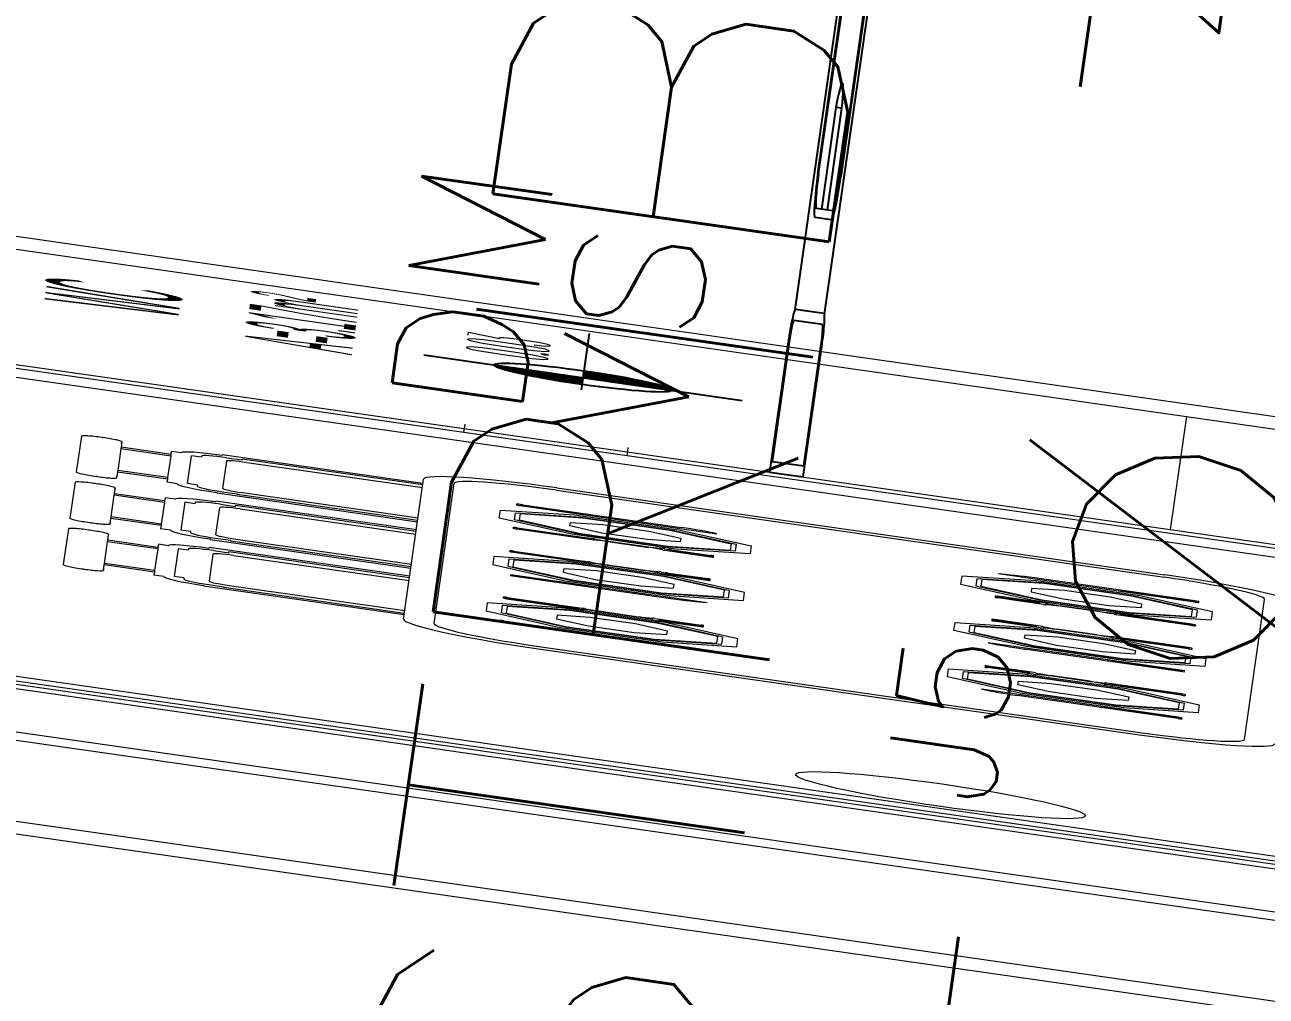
# Model space of a CAD drawing. Header units: millimetres. Extents: x -361192058 to 101130107379, y -14071650034 to 19218552450.
# Drawn here: x -125762.9 to -125695.7, y 40502.4 to 40555 of the extents above; entities that cross this region are included whole.
import ezdxf
from ezdxf.enums import TextEntityAlignment as Align

# ---------------------------------------------------------------- set-up
doc = ezdxf.new("R2010")
doc.units = ezdxf.units.MM
doc.header["$LTSCALE"] = 0.5
for name, color, linetype in [('02', 2, 'Continuous'), ('APBAN', 4, 'Continuous'), ('DIVERSOS', 4, 'Continuous'), ('ESQUADRIA', 3, 'Continuous'), ('MOBIL-I', 251, 'Continuous'), ('parede', 2, 'Continuous'), ('PISO', 8, 'Continuous'), ('TEXTO2', 3, 'Continuous'), ('TUBULAÇÃO_HIDRÁULICA', 5, 'Continuous'), ('TXT_0', 7, 'Continuous')]:
    doc.layers.add(name, color=color, linetype=linetype)
doc.styles.add('ADITIVOCAD', font='ROMANS.shx')
doc.styles.add('COTAS', font='romans.shx')
doc.styles.add('SANSSERIF', font='sas_____.pfb', dxfattribs={"height": 1})
doc.styles.get("Standard").update_dxf_attribs({"font": 'txt.shx', "height": 0.12})

# ---------------------------------------------------------------- blocks, each defined once
blk = doc.blocks.new('ADC_VASO_02')
blk.add_lwpolyline([(-0.175, 0.15), (-0.175, 0.6, -0.414214), (-0.125, 0.65), (0.125, 0.65, -0.414214), (0.175, 0.6), (0.175, 0.1496)], format="xyb")
for points in [[(0.1388, 0.2754, -0.414214), (0.0988, 0.2354), (-0.0948, 0.2354, -0.414214), (-0.1348, 0.2754), (-0.1348, 0.5704, -0.414214), (-0.0948, 0.6104), (0.0988, 0.6104, -0.414214), (0.1388, 0.5704)], [(0.1303, 0.2754, -0.414214), (0.0988, 0.2439), (-0.0948, 0.2439, -0.414214), (-0.1263, 0.2754), (-0.1263, 0.5704, -0.414214), (-0.0948, 0.6019), (0.0988, 0.6019, -0.414214), (0.1303, 0.5704)], [(-0.17, 0.15, 0.414214), (-0.2, 0.12), (-0.2, 0), (0.2, 0), (0.2, 0.12, 0.414214), (0.17, 0.15)], [(-0.17, 0.14, 0.414214), (-0.19, 0.12), (-0.19, 0.01), (0.19, 0.01), (0.19, 0.12, 0.414214), (0.17, 0.14)]]:
    blk.add_lwpolyline(points, format="xyb", close=True)
blk.add_lwpolyline([(0.0363, 0.2439), (0.0363, 0.3375), (-0.0344, 0.3375), (-0.0344, 0.2439)])
blk.add_arc((0.0009, 0.3215), 0.0388, 24.3951, 155.6049)
blk = doc.blocks.new('Adc_nivelpl')
h = blk.add_hatch()
h.set_pattern_fill('_U', color=256, scale=0.005, angle=45, style=0, double=1)
h.set_pattern_definition([(45, (-5.8772514, -3.5161936), (-0.003535534, 0.003535534), []), (135, (-5.8772514, -3.5161936), (-0.003535534, -0.003535534), [])])
h.paths.add_polyline_path([(0.1954, -0.0865, 0.414214), (0.0865, -0.1954), (0.1954, -0.1954)])
h.paths.add_polyline_path([(0.1954, -0.1954), (0.1954, -0.3043, 0.414214), (0.3043, -0.1954)])
for p, q in [((0.1954, 0), (0.1954, -0.3908)), ((0.8958, -0.1954), (0, -0.1954))]:
    blk.add_line(p, q)
blk.add_circle((0.1954, -0.1954), 0.1089)
at = {"flags": 8}
blk.add_attdef('NIVEL', (0.3642, -0.1501), '', height=0.1, dxfattribs=at)
blk = doc.blocks.new('APROVADO QUADRA 21.2 MBVII')
at = {"layer": '02', "color": 8, "lineweight": 18}
blk.add_line((4240.5794, 2273.1595), (4240.5794, 2270.8095), dxfattribs=at)
at = {"layer": 'DIVERSOS', "color": 8, "lineweight": 18}
for p, q in [((4235.4294, 2270.5032), (4235.4294, 2272.5032)), ((4235.5794, 2272.5032), (4235.5794, 2270.5032))]:
    blk.add_line(p, q, dxfattribs=at)
at = {"layer": 'ESQUADRIA', "color": 8, "lineweight": 18}
for p, q in [((4235.4844, 2272.5032), (4235.4844, 2270.5032)), ((4235.5244, 2272.5032), (4235.5244, 2270.5032))]:
    blk.add_line(p, q, dxfattribs=at)
at = {"layer": 'MOBIL-I', "color": 8, "lineweight": 18}
for p, q in [((4237.412, 2272.4335), (4237.412, 2272.4344)), ((4237.9668, 2272.4335), (4237.9668, 2272.4344)), ((4238.0527, 2272.4335), (4238.0527, 2272.4344)), ((4236.9838, 2272.416), (4236.9654, 2272.416)), ((4237.03, 2272.3698), (4237.03, 2272.416)), ((4237.0485, 2272.3698), (4237.0485, 2272.416)), ((4237.3065, 2272.3698), (4237.3065, 2272.416)), ((4237.325, 2272.3698), (4237.325, 2272.416)), ((4237.3899, 2272.416), (4237.3714, 2272.416)), ((4237.5386, 2272.416), (4237.5202, 2272.416)), ((4237.5848, 2272.3698), (4237.5848, 2272.416)), ((4237.6033, 2272.3698), (4237.6033, 2272.416)), ((4237.8614, 2272.3698), (4237.8614, 2272.416)), ((4237.8798, 2272.3698), (4237.8798, 2272.416)), ((4237.9447, 2272.416), (4237.9263, 2272.416)), ((4238.0748, 2272.416), (4238.0932, 2272.416)), ((4238.1397, 2272.3698), (4238.1397, 2272.416)), ((4238.1581, 2272.3698), (4238.1581, 2272.416)), ((4238.4162, 2272.3698), (4238.4162, 2272.416)), ((4238.4346, 2272.3698), (4238.4346, 2272.416)), ((4238.4808, 2272.416), (4238.4993, 2272.416)), ((4237.03, 2272.3698), (4236.9931, 2272.3698)), ((4236.9931, 2272.3606), (4236.9931, 2272.3698)), ((4237.0485, 2272.3698), (4237.03, 2272.3698)), ((4237.3065, 2272.3698), (4237.0485, 2272.3698)), ((4237.325, 2272.3698), (4237.3065, 2272.3698)), ((4237.3619, 2272.3698), (4237.325, 2272.3698)), ((4237.3619, 2272.3606), (4237.3619, 2272.3698)), ((4237.5848, 2272.3698), (4237.5479, 2272.3698)), ((4237.5479, 2272.3606), (4237.5479, 2272.3698)), ((4237.6033, 2272.3698), (4237.5848, 2272.3698)), ((4237.8614, 2272.3698), (4237.6033, 2272.3698)), ((4237.8798, 2272.3698), (4237.8614, 2272.3698)), ((4237.9167, 2272.3698), (4237.8798, 2272.3698)), ((4237.9167, 2272.3606), (4237.9167, 2272.3698)), ((4238.1027, 2272.3698), (4238.1397, 2272.3698)), ((4238.1027, 2272.3606), (4238.1027, 2272.3698)), ((4238.1397, 2272.3698), (4238.1581, 2272.3698)), ((4238.1581, 2272.3698), (4238.4162, 2272.3698)), ((4238.4162, 2272.3698), (4238.4346, 2272.3698)), ((4238.4346, 2272.3698), (4238.4716, 2272.3698)), ((4238.4716, 2272.3606), (4238.4716, 2272.3698)), ((4237.3434, 2272.3514), (4237.0116, 2272.3514)), ((4237.0116, 2272.3421), (4237.0116, 2272.3514)), ((4237.3434, 2272.3421), (4237.3434, 2272.3514)), ((4237.8983, 2272.3514), (4237.5664, 2272.3514)), ((4237.5664, 2272.3421), (4237.5664, 2272.3514)), ((4237.8983, 2272.3421), (4237.8983, 2272.3514)), ((4238.1212, 2272.3514), (4238.4531, 2272.3514)), ((4238.1212, 2272.3421), (4238.1212, 2272.3514)), ((4238.4531, 2272.3421), (4238.4531, 2272.3514)), ((4236.9977, 2272.3421), (4237.0116, 2272.3421)), ((4237.3573, 2272.3421), (4237.3434, 2272.3421)), ((4237.5525, 2272.3421), (4237.5664, 2272.3421)), ((4237.9121, 2272.3421), (4237.8983, 2272.3421)), ((4238.1074, 2272.3421), (4238.1212, 2272.3421)), ((4238.4669, 2272.3421), (4238.4531, 2272.3421)), ((4236.9468, 2272.1391), (4236.9468, 2272.3237)), ((4236.9562, 2272.3237), (4236.9468, 2272.3237)), ((4236.9746, 2272.3191), (4236.9746, 2272.3052)), ((4237.0162, 2272.3191), (4237.3388, 2272.3191)), ((4237.3804, 2272.3191), (4237.3804, 2272.3052)), ((4237.3988, 2272.3237), (4237.4082, 2272.3237)), ((4237.4082, 2272.1391), (4237.4082, 2272.3237)), ((4237.5016, 2272.1391), (4237.5016, 2272.3237)), ((4237.511, 2272.3237), (4237.5016, 2272.3237)), ((4237.5295, 2272.3191), (4237.5295, 2272.3052)), ((4237.571, 2272.3191), (4237.8937, 2272.3191)), ((4237.9352, 2272.3191), (4237.9352, 2272.3052)), ((4237.9536, 2272.3237), (4237.963, 2272.3237)), ((4237.963, 2272.1391), (4237.963, 2272.3237)), ((4238.0564, 2272.1391), (4238.0564, 2272.3237)), ((4238.0658, 2272.3237), (4238.0564, 2272.3237)), ((4238.0843, 2272.3191), (4238.0843, 2272.3052)), ((4238.4485, 2272.3191), (4238.1258, 2272.3191)), ((4238.49, 2272.3191), (4238.49, 2272.3052)), ((4238.5085, 2272.3237), (4238.5179, 2272.3237)), ((4238.5179, 2272.1391), (4238.5179, 2272.3237)), ((4236.9652, 2272.1391), (4236.9652, 2272.3052)), ((4236.9746, 2272.3052), (4236.9652, 2272.3052)), ((4237.3804, 2272.3052), (4237.3898, 2272.3052)), ((4237.3898, 2272.1391), (4237.3898, 2272.3052)), ((4237.5201, 2272.1391), (4237.5201, 2272.3052)), ((4237.5295, 2272.3052), (4237.5201, 2272.3052)), ((4237.9352, 2272.3052), (4237.9446, 2272.3052)), ((4237.9446, 2272.1391), (4237.9446, 2272.3052)), ((4238.0749, 2272.1391), (4238.0749, 2272.3052)), ((4238.0843, 2272.3052), (4238.0749, 2272.3052)), ((4238.49, 2272.3052), (4238.4994, 2272.3052)), ((4238.4994, 2272.1391), (4238.4994, 2272.3052)), ((4236.9977, 2272.3006), (4236.9977, 2272.1391)), ((4237.3573, 2272.3006), (4237.3573, 2272.1391)), ((4237.5525, 2272.3006), (4237.5525, 2272.1391)), ((4237.9121, 2272.3006), (4237.9121, 2272.1391)), ((4238.1074, 2272.3006), (4238.1074, 2272.1391)), ((4238.4669, 2272.3006), (4238.4669, 2272.1391)), ((4236.8966, 2272.1391), (4238.568, 2272.1391)), ((4236.8966, 2272.1111), (4238.568, 2272.1111)), ((4237.0299, 2272.0485), (4237.0299, 2271.9008)), ((4237.0327, 2272.0466), (4237.0327, 2271.9839)), ((4237.0336, 2272.0522), (4237.0401, 2272.0522)), ((4237.0355, 2272.0494), (4237.0382, 2272.0494)), ((4237.041, 2272.0466), (4237.041, 2271.9839)), ((4237.0438, 2272.0485), (4237.0438, 2271.8676)), ((4237.3087, 2272.0485), (4237.3087, 2271.9797)), ((4237.3115, 2272.0485), (4237.3115, 2271.9852)), ((4237.3124, 2272.0522), (4237.3188, 2272.0522)), ((4237.3124, 2272.0494), (4237.3188, 2272.0494)), ((4237.3198, 2272.0485), (4237.3198, 2271.9852)), ((4237.3225, 2272.0485), (4237.3225, 2271.9797)), ((4237.5848, 2272.0485), (4237.5848, 2271.9008)), ((4237.5875, 2272.0466), (4237.5875, 2271.9839)), ((4237.5958, 2272.0466), (4237.5958, 2271.9839)), ((4237.5986, 2272.0485), (4237.5986, 2271.8676)), ((4237.8635, 2272.0485), (4237.8635, 2271.9797)), ((4237.8663, 2272.0485), (4237.8663, 2271.9852)), ((4237.8672, 2272.0522), (4237.8737, 2272.0522)), ((4237.8672, 2272.0494), (4237.8737, 2272.0494)), ((4237.8746, 2272.0485), (4237.8746, 2271.9852)), ((4237.8774, 2272.0485), (4237.8774, 2271.9797)), ((4238.1421, 2272.0485), (4238.1421, 2271.9797)), ((4238.1449, 2272.0485), (4238.1449, 2271.9852)), ((4238.1523, 2272.0522), (4238.1458, 2272.0522)), ((4238.1523, 2272.0494), (4238.1458, 2272.0494)), ((4238.1532, 2272.0485), (4238.1532, 2271.9852)), ((4238.156, 2272.0485), (4238.156, 2271.9797)), ((4238.4209, 2272.0485), (4238.4209, 2271.8676)), ((4238.4236, 2272.0466), (4238.4236, 2271.9839)), ((4238.431, 2272.0522), (4238.4246, 2272.0522)), ((4238.4292, 2272.0494), (4238.4264, 2272.0494)), ((4238.4319, 2272.0466), (4238.4319, 2271.9839)), ((4238.4347, 2272.0485), (4238.4347, 2271.9008)), ((4236.7754, 2272.0179), (4236.7754, 2271.4586)), ((4236.8034, 2272.0179), (4236.8034, 2271.4586)), ((4238.6612, 2272.0179), (4238.6612, 2271.4586)), ((4238.6892, 2272.0179), (4238.6892, 2271.4586)), ((4237.0299, 2271.9783), (4237.0438, 2271.9783)), ((4237.0355, 2271.9811), (4237.0382, 2271.9811)), ((4237.3225, 2271.9797), (4237.3087, 2271.9797)), ((4237.3142, 2271.9824), (4237.317, 2271.9824)), ((4237.5848, 2271.9783), (4237.5986, 2271.9783)), ((4237.5903, 2271.9811), (4237.5931, 2271.9811)), ((4237.8774, 2271.9797), (4237.8635, 2271.9797)), ((4237.8691, 2271.9824), (4237.8718, 2271.9824)), ((4238.1421, 2271.9797), (4238.156, 2271.9797)), ((4238.1504, 2271.9824), (4238.1476, 2271.9824)), ((4238.4347, 2271.9783), (4238.4209, 2271.9783)), ((4238.4292, 2271.9811), (4238.4264, 2271.9811)), ((4237.3133, 2271.9645), (4237.3133, 2271.9276)), ((4237.3179, 2271.9645), (4237.3179, 2271.9276)), ((4237.8681, 2271.9645), (4237.8681, 2271.9276)), ((4237.8727, 2271.9645), (4237.8727, 2271.9276)), ((4238.1467, 2271.9645), (4238.1467, 2271.9276)), ((4238.1513, 2271.9645), (4238.1513, 2271.9276)), ((4237.3064, 2271.9125), (4237.3067, 2271.8701)), ((4237.3104, 2271.9091), (4237.3104, 2271.9091)), ((4237.3156, 2271.9091), (4237.3156, 2271.9091)), ((4237.3208, 2271.9091), (4237.3209, 2271.9091)), ((4237.3248, 2271.9125), (4237.3245, 2271.8701)), ((4237.8612, 2271.9125), (4237.8615, 2271.8701)), ((4237.8652, 2271.9091), (4237.8652, 2271.9091)), ((4237.8704, 2271.9091), (4237.8705, 2271.9091)), ((4237.8756, 2271.9091), (4237.8757, 2271.9091)), ((4237.8797, 2271.9125), (4237.8793, 2271.8701)), ((4238.1398, 2271.9125), (4238.1402, 2271.8701)), ((4238.1438, 2271.9091), (4238.1438, 2271.9091)), ((4238.1491, 2271.9091), (4238.149, 2271.9091)), ((4238.1543, 2271.9091), (4238.1542, 2271.9091)), ((4238.1583, 2271.9125), (4238.1579, 2271.8701)), ((4237.3092, 2271.9067), (4237.3088, 2271.8701)), ((4237.3116, 2271.9067), (4237.312, 2271.8701)), ((4237.3144, 2271.9067), (4237.3141, 2271.8701)), ((4237.3168, 2271.9067), (4237.3172, 2271.8701)), ((4237.3196, 2271.9067), (4237.3193, 2271.8701)), ((4237.3221, 2271.9067), (4237.3224, 2271.8701)), ((4237.864, 2271.9067), (4237.8637, 2271.8701)), ((4237.8664, 2271.9067), (4237.8668, 2271.8701)), ((4237.8692, 2271.9067), (4237.8689, 2271.8701)), ((4237.8717, 2271.9067), (4237.872, 2271.8701)), ((4237.8744, 2271.9067), (4237.8741, 2271.8701)), ((4237.8769, 2271.9067), (4237.8772, 2271.8701)), ((4238.1426, 2271.9067), (4238.1423, 2271.8701)), ((4238.145, 2271.9067), (4238.1454, 2271.8701)), ((4238.1478, 2271.9067), (4238.1475, 2271.8701)), ((4238.1503, 2271.9067), (4238.1506, 2271.8701)), ((4238.153, 2271.9067), (4238.1527, 2271.8701)), ((4238.1555, 2271.9067), (4238.1558, 2271.8701)), ((4237.3078, 2271.8676), (4237.3078, 2271.8676)), ((4237.313, 2271.8676), (4237.313, 2271.8676)), ((4237.3182, 2271.8676), (4237.3182, 2271.8676)), ((4237.3234, 2271.8676), (4237.3235, 2271.8676)), ((4237.8626, 2271.8676), (4237.8626, 2271.8676)), ((4237.8678, 2271.8676), (4237.8678, 2271.8676)), ((4237.873, 2271.8676), (4237.8731, 2271.8676)), ((4237.8783, 2271.8676), (4237.8783, 2271.8676)), ((4238.1412, 2271.8676), (4238.1412, 2271.8676)), ((4238.1464, 2271.8676), (4238.1464, 2271.8676)), ((4238.1517, 2271.8676), (4238.1516, 2271.8676)), ((4238.1569, 2271.8676), (4238.1569, 2271.8676)), ((4237.0438, 2271.428), (4237.0438, 2271.6089)), ((4237.3064, 2271.564), (4237.3067, 2271.6064)), ((4237.3078, 2271.6089), (4237.3078, 2271.6089)), ((4237.3092, 2271.5698), (4237.3088, 2271.6064)), ((4237.3116, 2271.5698), (4237.312, 2271.6064)), ((4237.313, 2271.6089), (4237.313, 2271.6089)), ((4237.3144, 2271.5698), (4237.3141, 2271.6064)), ((4237.3168, 2271.5698), (4237.3172, 2271.6064)), ((4237.3182, 2271.6089), (4237.3182, 2271.6089)), ((4237.3196, 2271.5698), (4237.3193, 2271.6064)), ((4237.3221, 2271.5698), (4237.3224, 2271.6064)), ((4237.3234, 2271.6089), (4237.3235, 2271.6089)), ((4237.3248, 2271.564), (4237.3245, 2271.6064)), ((4237.5986, 2271.428), (4237.5986, 2271.6089)), ((4237.8612, 2271.564), (4237.8615, 2271.6064)), ((4237.8626, 2271.6089), (4237.8626, 2271.6089)), ((4237.864, 2271.5698), (4237.8637, 2271.6064)), ((4237.8664, 2271.5698), (4237.8668, 2271.6064)), ((4237.8678, 2271.6089), (4237.8678, 2271.6089)), ((4237.8692, 2271.5698), (4237.8689, 2271.6064)), ((4237.8717, 2271.5698), (4237.872, 2271.6064)), ((4237.873, 2271.6089), (4237.8731, 2271.6089)), ((4237.8744, 2271.5698), (4237.8741, 2271.6064)), ((4237.8769, 2271.5698), (4237.8772, 2271.6064)), ((4237.8783, 2271.6089), (4237.8783, 2271.6089)), ((4237.8797, 2271.564), (4237.8793, 2271.6064)), ((4238.1398, 2271.564), (4238.1402, 2271.6064)), ((4238.1412, 2271.6089), (4238.1412, 2271.6089)), ((4238.1426, 2271.5698), (4238.1423, 2271.6064)), ((4238.145, 2271.5698), (4238.1454, 2271.6064)), ((4238.1464, 2271.6089), (4238.1464, 2271.6089)), ((4238.1478, 2271.5698), (4238.1475, 2271.6064)), ((4238.1503, 2271.5698), (4238.1506, 2271.6064)), ((4238.1517, 2271.6089), (4238.1516, 2271.6089)), ((4238.153, 2271.5698), (4238.1527, 2271.6064)), ((4238.1555, 2271.5698), (4238.1558, 2271.6064)), ((4238.1569, 2271.6089), (4238.1569, 2271.6089)), ((4238.1583, 2271.564), (4238.1579, 2271.6064)), ((4238.4209, 2271.428), (4238.4209, 2271.6089)), ((4237.0299, 2271.428), (4237.0299, 2271.5757)), ((4237.5848, 2271.428), (4237.5848, 2271.5757)), ((4238.4347, 2271.428), (4238.4347, 2271.5757)), ((4237.3104, 2271.5674), (4237.3104, 2271.5674)), ((4237.3156, 2271.5674), (4237.3156, 2271.5674)), ((4237.3208, 2271.5674), (4237.3209, 2271.5674)), ((4237.8652, 2271.5674), (4237.8652, 2271.5674)), ((4237.8704, 2271.5674), (4237.8705, 2271.5674)), ((4237.8756, 2271.5674), (4237.8757, 2271.5674)), ((4238.1438, 2271.5674), (4238.1438, 2271.5674)), ((4238.1491, 2271.5674), (4238.149, 2271.5674)), ((4238.1543, 2271.5674), (4238.1542, 2271.5674)), ((4237.3133, 2271.512), (4237.3133, 2271.5489)), ((4237.3179, 2271.512), (4237.3179, 2271.5489)), ((4237.8681, 2271.512), (4237.8681, 2271.5489)), ((4237.8727, 2271.512), (4237.8727, 2271.5489)), ((4238.1467, 2271.512), (4238.1467, 2271.5489)), ((4238.1513, 2271.512), (4238.1513, 2271.5489)), ((4237.0299, 2271.4982), (4237.0438, 2271.4982)), ((4237.0327, 2271.4299), (4237.0327, 2271.4926)), ((4237.0355, 2271.4954), (4237.0382, 2271.4954)), ((4237.041, 2271.4299), (4237.041, 2271.4926)), ((4237.3225, 2271.4968), (4237.3087, 2271.4968)), ((4237.3087, 2271.428), (4237.3087, 2271.4968)), ((4237.3115, 2271.428), (4237.3115, 2271.4913)), ((4237.3142, 2271.4941), (4237.317, 2271.4941)), ((4237.3198, 2271.428), (4237.3198, 2271.4913)), ((4237.3225, 2271.428), (4237.3225, 2271.4968)), ((4237.5848, 2271.4982), (4237.5986, 2271.4982)), ((4237.5875, 2271.4299), (4237.5875, 2271.4926)), ((4237.5903, 2271.4954), (4237.5931, 2271.4954)), ((4237.5958, 2271.4299), (4237.5958, 2271.4926)), ((4237.8635, 2271.428), (4237.8635, 2271.4968)), ((4237.8774, 2271.4968), (4237.8635, 2271.4968)), ((4237.8663, 2271.428), (4237.8663, 2271.4913)), ((4237.8691, 2271.4941), (4237.8718, 2271.4941)), ((4237.8746, 2271.428), (4237.8746, 2271.4913)), ((4237.8774, 2271.428), (4237.8774, 2271.4968)), ((4238.1421, 2271.4968), (4238.156, 2271.4968)), ((4238.1421, 2271.428), (4238.1421, 2271.4968)), ((4238.1449, 2271.428), (4238.1449, 2271.4913)), ((4238.1504, 2271.4941), (4238.1476, 2271.4941)), ((4238.1532, 2271.428), (4238.1532, 2271.4913)), ((4238.156, 2271.428), (4238.156, 2271.4968)), ((4238.4347, 2271.4982), (4238.4209, 2271.4982)), ((4238.4236, 2271.4299), (4238.4236, 2271.4926)), ((4238.4292, 2271.4954), (4238.4264, 2271.4954)), ((4238.4319, 2271.4299), (4238.4319, 2271.4926)), ((4237.0336, 2271.4243), (4237.0401, 2271.4243)), ((4237.0355, 2271.4271), (4237.0382, 2271.4271)), ((4237.3124, 2271.4271), (4237.3188, 2271.4271)), ((4237.3124, 2271.4243), (4237.3188, 2271.4243)), ((4237.8672, 2271.4271), (4237.8737, 2271.4271)), ((4237.8672, 2271.4243), (4237.8737, 2271.4243)), ((4238.1523, 2271.4271), (4238.1458, 2271.4271)), ((4238.1523, 2271.4243), (4238.1458, 2271.4243)), ((4238.431, 2271.4243), (4238.4246, 2271.4243)), ((4238.4292, 2271.4271), (4238.4264, 2271.4271)), ((4236.8966, 2271.3654), (4238.568, 2271.3654))]:
    blk.add_line(p, q, dxfattribs=at)
for points in [[(4237.3935, 2272.4529), (4236.9652, 2272.4529, 0.414214), (4236.9468, 2272.4344), (4236.9468, 2272.4335, 0.414214), (4236.9643, 2272.416), (4237.03, 2272.416, 0.414214)], [(4237.412, 2272.4344, 0.414214), (4237.3935, 2272.4529, 0.414214)], [(4237.9483, 2272.4529), (4237.5201, 2272.4529, 0.414214), (4237.5016, 2272.4344), (4237.5016, 2272.4335, 0.414214), (4237.5191, 2272.416), (4237.5848, 2272.416, 0.414214)], [(4237.9668, 2272.4344, 0.414214), (4237.9483, 2272.4529, 0.414214)], [(4238.0527, 2272.4344, -0.414214), (4238.0711, 2272.4529, -0.414214)], [(4238.0711, 2272.4529), (4238.4994, 2272.4529, -0.414214), (4238.5179, 2272.4344), (4238.5179, 2272.4335, -0.414214), (4238.5003, 2272.416), (4238.4346, 2272.416, -0.414214)], [(4237.325, 2272.416), (4237.3944, 2272.416, 0.414214), (4237.412, 2272.4335)], [(4237.8798, 2272.416), (4237.9493, 2272.416, 0.414214), (4237.9668, 2272.4335)], [(4238.1397, 2272.416), (4238.0702, 2272.416, -0.414214), (4238.0527, 2272.4335)], [(4237.03, 2272.416), (4237.0485, 2272.416, 0.414214)], [(4237.0485, 2272.416), (4237.3065, 2272.416, 0.414214)], [(4237.3065, 2272.416), (4237.325, 2272.416, 0.414214)], [(4237.5848, 2272.416), (4237.6033, 2272.416, 0.414214)], [(4237.6033, 2272.416), (4237.8614, 2272.416, 0.414214)], [(4237.8614, 2272.416), (4237.8798, 2272.416, 0.414214)], [(4238.1581, 2272.416), (4238.1397, 2272.416, -0.414214)], [(4238.4162, 2272.416), (4238.1581, 2272.416, -0.414214)], [(4238.4346, 2272.416), (4238.4162, 2272.416, -0.414214)]]:
    blk.add_lwpolyline(points, format="xyb", dxfattribs=at)
for points in [[(4237.0623, 2271.9027), (4237.1298, 2271.8351), (4237.2254, 2271.8351), (4237.293, 2271.9027), (4237.293, 2271.9983), (4237.2254, 2272.0658), (4237.1298, 2272.0658), (4237.0623, 2271.9983)], [(4237.6171, 2271.9027), (4237.6847, 2271.8351), (4237.7802, 2271.8351), (4237.8478, 2271.9027), (4237.8478, 2271.9983), (4237.7802, 2272.0658), (4237.6847, 2272.0658), (4237.6171, 2271.9983)], [(4238.4024, 2271.9027), (4238.3348, 2271.8351), (4238.2392, 2271.8351), (4238.1717, 2271.9027), (4238.1717, 2271.9983), (4238.2392, 2272.0658), (4238.3348, 2272.0658), (4238.4024, 2271.9983)], [(4237.0761, 2271.9084), (4237.1356, 2271.849), (4237.2197, 2271.849), (4237.2791, 2271.9084), (4237.2791, 2271.9925), (4237.2197, 2272.052), (4237.1356, 2272.052), (4237.0761, 2271.9925)], [(4237.0807, 2271.9103), (4237.1375, 2271.8536), (4237.2178, 2271.8536), (4237.2745, 2271.9103), (4237.2745, 2271.9906), (4237.2178, 2272.0474), (4237.1375, 2272.0474), (4237.0807, 2271.9906)], [(4237.6309, 2271.9084), (4237.6904, 2271.849), (4237.7745, 2271.849), (4237.834, 2271.9084), (4237.834, 2271.9925), (4237.7745, 2272.052), (4237.6904, 2272.052), (4237.6309, 2271.9925)], [(4237.6355, 2271.9103), (4237.6923, 2271.8536), (4237.7726, 2271.8536), (4237.8293, 2271.9103), (4237.8293, 2271.9906), (4237.7726, 2272.0474), (4237.6923, 2272.0474), (4237.6355, 2271.9906)], [(4238.3885, 2271.9084), (4238.3291, 2271.849), (4238.245, 2271.849), (4238.1855, 2271.9084), (4238.1855, 2271.9925), (4238.245, 2272.052), (4238.3291, 2272.052), (4238.3885, 2271.9925)], [(4238.3839, 2271.9103), (4238.3272, 2271.8536), (4238.2469, 2271.8536), (4238.1901, 2271.9103), (4238.1901, 2271.9906), (4238.2469, 2272.0474), (4238.3272, 2272.0474), (4238.3839, 2271.9906)], [(4237.1269, 2271.9294), (4237.1566, 2271.8997), (4237.1986, 2271.8997), (4237.2284, 2271.9294), (4237.2284, 2271.9715), (4237.1986, 2272.0012), (4237.1566, 2272.0012), (4237.1269, 2271.9715)], [(4237.6817, 2271.9294), (4237.7114, 2271.8997), (4237.7535, 2271.8997), (4237.7832, 2271.9294), (4237.7832, 2271.9715), (4237.7535, 2272.0012), (4237.7114, 2272.0012), (4237.6817, 2271.9715)], [(4238.3378, 2271.9294), (4238.3081, 2271.8997), (4238.266, 2271.8997), (4238.2363, 2271.9294), (4238.2363, 2271.9715), (4238.266, 2272.0012), (4238.3081, 2272.0012), (4238.3378, 2271.9715)], [(4237.0623, 2271.5738), (4237.1298, 2271.6414), (4237.2254, 2271.6414), (4237.293, 2271.5738), (4237.293, 2271.4782), (4237.2254, 2271.4107), (4237.1298, 2271.4107), (4237.0623, 2271.4782)], [(4237.6171, 2271.5738), (4237.6847, 2271.6414), (4237.7802, 2271.6414), (4237.8478, 2271.5738), (4237.8478, 2271.4782), (4237.7802, 2271.4107), (4237.6847, 2271.4107), (4237.6171, 2271.4782)], [(4238.4024, 2271.5738), (4238.3348, 2271.6414), (4238.2392, 2271.6414), (4238.1717, 2271.5738), (4238.1717, 2271.4782), (4238.2392, 2271.4107), (4238.3348, 2271.4107), (4238.4024, 2271.4782)], [(4237.0761, 2271.5681), (4237.1356, 2271.6275), (4237.2197, 2271.6275), (4237.2791, 2271.5681), (4237.2791, 2271.484), (4237.2197, 2271.4245), (4237.1356, 2271.4245), (4237.0761, 2271.484)], [(4237.6309, 2271.5681), (4237.6904, 2271.6275), (4237.7745, 2271.6275), (4237.834, 2271.5681), (4237.834, 2271.484), (4237.7745, 2271.4245), (4237.6904, 2271.4245), (4237.6309, 2271.484)], [(4238.3885, 2271.5681), (4238.3291, 2271.6275), (4238.245, 2271.6275), (4238.1855, 2271.5681), (4238.1855, 2271.484), (4238.245, 2271.4245), (4238.3291, 2271.4245), (4238.3885, 2271.484)], [(4237.0807, 2271.5662), (4237.1375, 2271.6229), (4237.2178, 2271.6229), (4237.2745, 2271.5662), (4237.2745, 2271.4859), (4237.2178, 2271.4291), (4237.1375, 2271.4291), (4237.0807, 2271.4859)], [(4237.6355, 2271.5662), (4237.6923, 2271.6229), (4237.7726, 2271.6229), (4237.8293, 2271.5662), (4237.8293, 2271.4859), (4237.7726, 2271.4291), (4237.6923, 2271.4291), (4237.6355, 2271.4859)], [(4238.3839, 2271.5662), (4238.3272, 2271.6229), (4238.2469, 2271.6229), (4238.1901, 2271.5662), (4238.1901, 2271.4859), (4238.2469, 2271.4291), (4238.3272, 2271.4291), (4238.3839, 2271.4859)], [(4237.1269, 2271.547), (4237.1566, 2271.5768), (4237.1986, 2271.5768), (4237.2284, 2271.547), (4237.2284, 2271.505), (4237.1986, 2271.4753), (4237.1566, 2271.4753), (4237.1269, 2271.505)], [(4237.6817, 2271.547), (4237.7114, 2271.5768), (4237.7535, 2271.5768), (4237.7832, 2271.547), (4237.7832, 2271.505), (4237.7535, 2271.4753), (4237.7114, 2271.4753), (4237.6817, 2271.505)], [(4238.3378, 2271.547), (4238.3081, 2271.5768), (4238.266, 2271.5768), (4238.2363, 2271.547), (4238.2363, 2271.505), (4238.266, 2271.4753), (4238.3081, 2271.4753), (4238.3378, 2271.505)]]:
    blk.add_lwpolyline(points, close=True, dxfattribs=at)
for centre, radius, start, end in [((4236.9931, 2272.3237), 0.0369, 90, 180), ((4237.3619, 2272.3237), 0.0369, 0, 90), ((4237.5479, 2272.3237), 0.0369, 90, 180), ((4237.9167, 2272.3237), 0.0369, 0, 90), ((4238.1027, 2272.3237), 0.0369, 90, 180), ((4238.4716, 2272.3237), 0.0369, 0, 90), ((4236.9977, 2272.3191), 0.0231, 90, 180), ((4237.3573, 2272.3191), 0.0231, 0, 90), ((4237.5525, 2272.3191), 0.0231, 90, 180), ((4237.9121, 2272.3191), 0.0231, 0, 90), ((4238.1074, 2272.3191), 0.0231, 90, 180), ((4238.4669, 2272.3191), 0.0231, 0, 90), ((4237.0162, 2272.3006), 0.0185, 90, 180), ((4237.3388, 2272.3006), 0.0185, 0, 90), ((4237.571, 2272.3006), 0.0185, 90, 180), ((4237.8937, 2272.3006), 0.0185, 0, 90), ((4238.1258, 2272.3006), 0.0185, 90, 180), ((4238.4485, 2272.3006), 0.0185, 0, 90), ((4236.8966, 2272.0179), 0.1212, 90, 180), ((4238.568, 2272.0179), 0.1212, 0, 90), ((4236.8966, 2272.0179), 0.0932, 90, 180), ((4238.568, 2272.0179), 0.0932, 0, 90), ((4237.0336, 2272.0485), 0.00369, 90, 180), ((4237.0355, 2272.0466), 0.00277, 90, 180), ((4237.0382, 2272.0466), 0.00277, 0, 90), ((4237.0401, 2272.0485), 0.00369, 0, 90), ((4237.3124, 2272.0485), 0.00369, 90, 180), ((4237.3124, 2272.0485), 0.000923, 90, 180), ((4237.3188, 2272.0485), 0.00369, 0, 90), ((4237.3188, 2272.0485), 0.000923, 0, 90), ((4237.8672, 2272.0485), 0.00369, 90, 180), ((4237.8672, 2272.0485), 0.000923, 90, 180), ((4237.8737, 2272.0485), 0.00369, 0, 90), ((4237.8737, 2272.0485), 0.000923, 0, 90), ((4238.1458, 2272.0485), 0.00369, 90, 180), ((4238.1458, 2272.0485), 0.000923, 90, 180), ((4238.1523, 2272.0485), 0.00369, 0, 90), ((4238.1523, 2272.0485), 0.000923, 0, 90), ((4238.4246, 2272.0485), 0.00369, 90, 180), ((4238.4264, 2272.0466), 0.00277, 90, 180), ((4238.4292, 2272.0466), 0.00277, 0, 90), ((4238.431, 2272.0485), 0.00369, 0, 90), ((4237.0355, 2271.9839), 0.00277, 180, 270), ((4237.0382, 2271.9839), 0.00277, 270, 0), ((4237.3122, 2271.9797), 0.00355, 180, 219.3605), ((4237.2961, 2271.9665), 0.0173, 353.468, 39.3605), ((4237.3142, 2271.9852), 0.00277, 180, 270), ((4237.317, 2271.9852), 0.00277, 270, 0), ((4237.3351, 2271.9665), 0.0173, 140.6395, 186.532), ((4237.319, 2271.9797), 0.00355, 320.6395, 0), ((4237.5903, 2271.9839), 0.00277, 180, 270), ((4237.5931, 2271.9839), 0.00277, 270, 0), ((4237.8671, 2271.9797), 0.00355, 180, 219.3605), ((4237.851, 2271.9665), 0.0173, 353.468, 39.3605), ((4237.8691, 2271.9852), 0.00277, 180, 270), ((4237.8718, 2271.9852), 0.00277, 270, 0), ((4237.8899, 2271.9665), 0.0173, 140.6395, 186.532), ((4237.8738, 2271.9797), 0.00355, 320.6395, 0), ((4238.1457, 2271.9797), 0.00355, 180, 219.3605), ((4238.1296, 2271.9665), 0.0173, 353.468, 39.3605), ((4238.1476, 2271.9852), 0.00277, 180, 270), ((4238.1504, 2271.9852), 0.00277, 270, 0), ((4238.1685, 2271.9665), 0.0173, 140.6395, 186.532), ((4238.1524, 2271.9797), 0.00355, 320.6395, 0), ((4238.4264, 2271.9839), 0.00277, 180, 270), ((4238.4292, 2271.9839), 0.00277, 270, 0), ((4237.2792, 2271.936), 0.0351, 322.6134, 346.1777), ((4237.352, 2271.936), 0.0351, 193.8223, 217.3866), ((4237.8341, 2271.936), 0.0351, 322.6134, 346.1777), ((4237.9068, 2271.936), 0.0351, 193.8223, 217.3866), ((4238.1127, 2271.936), 0.0351, 322.6134, 346.1777), ((4238.1854, 2271.936), 0.0351, 193.8223, 217.3866), ((4237.3099, 2271.9125), 0.00355, 142.6134, 180), ((4237.312, 2271.9068), 0.00283, 125.0574, 182.8029), ((4237.3088, 2271.9068), 0.00283, 357.1971, 54.9426), ((4237.3172, 2271.9068), 0.00283, 125.0574, 182.8029), ((4237.314, 2271.9068), 0.00283, 357.1971, 54.9426), ((4237.3224, 2271.9068), 0.00283, 125.0574, 182.8029), ((4237.3192, 2271.9068), 0.00283, 357.1971, 54.9426), ((4237.3213, 2271.9125), 0.00355, 0, 37.3866), ((4237.8648, 2271.9125), 0.00355, 142.6134, 180), ((4237.8668, 2271.9068), 0.00283, 125.0574, 182.8029), ((4237.8636, 2271.9068), 0.00283, 357.1971, 54.9426), ((4237.872, 2271.9068), 0.00283, 125.0574, 182.8029), ((4237.8688, 2271.9068), 0.00283, 357.1971, 54.9426), ((4237.8773, 2271.9068), 0.00283, 125.0574, 182.8029), ((4237.8741, 2271.9068), 0.00283, 357.1971, 54.9426), ((4237.8761, 2271.9125), 0.00355, 0, 37.3866), ((4238.1434, 2271.9125), 0.00355, 142.6134, 180), ((4238.1454, 2271.9068), 0.00283, 125.0574, 182.8029), ((4238.1422, 2271.9068), 0.00283, 357.1971, 54.9426), ((4238.1506, 2271.9068), 0.00283, 125.0574, 182.8029), ((4238.1474, 2271.9068), 0.00283, 357.1971, 54.9426), ((4238.1559, 2271.9068), 0.00283, 125.0574, 182.8029), ((4238.1527, 2271.9068), 0.00283, 357.1971, 54.9426), ((4238.1547, 2271.9125), 0.00355, 0, 37.3866), ((4237.0854, 2271.9044), 0.0556, 183.8032, 221.5035), ((4237.6403, 2271.9044), 0.0556, 183.8032, 221.5035), ((4238.3792, 2271.9044), 0.0556, 318.4965, 356.1968), ((4237.3092, 2271.8697), 0.00253, 169.8701, 235.3535), ((4237.3063, 2271.8697), 0.00253, 304.6465, 10.1299), ((4237.3144, 2271.8697), 0.00252, 169.4333, 235.0763), ((4237.3116, 2271.8697), 0.00253, 304.6465, 10.1299), ((4237.3197, 2271.8697), 0.00253, 169.8701, 235.3535), ((4237.3168, 2271.8696), 0.00251, 305.2035, 11.0044), ((4237.3249, 2271.8697), 0.00253, 169.8701, 235.3535), ((4237.322, 2271.8696), 0.00251, 305.2035, 11.0044), ((4237.864, 2271.8697), 0.00253, 169.8701, 235.3535), ((4237.8612, 2271.8697), 0.00253, 304.6465, 10.1299), ((4237.8693, 2271.8697), 0.00252, 169.4333, 235.0763), ((4237.8664, 2271.8697), 0.00253, 304.6465, 10.1299), ((4237.8745, 2271.8697), 0.00253, 169.8701, 235.3535), ((4237.8716, 2271.8696), 0.00251, 305.2035, 11.0044), ((4237.8797, 2271.8697), 0.00253, 169.8701, 235.3535), ((4237.8768, 2271.8696), 0.00251, 305.2035, 11.0044), ((4238.1426, 2271.8696), 0.00251, 168.9956, 234.7965), ((4238.1398, 2271.8697), 0.00253, 304.6465, 10.1299), ((4238.1479, 2271.8696), 0.00251, 168.9956, 234.7965), ((4238.145, 2271.8697), 0.00253, 304.6465, 10.1299), ((4238.1531, 2271.8697), 0.00253, 169.8701, 235.3535), ((4238.1502, 2271.8697), 0.00252, 304.9237, 10.5667), ((4238.1583, 2271.8697), 0.00253, 169.8701, 235.3535), ((4238.1554, 2271.8697), 0.00253, 304.6465, 10.1299), ((4237.0854, 2271.572), 0.0556, 138.4965, 176.1968), ((4237.3092, 2271.6068), 0.00253, 124.6465, 190.1299), ((4237.3063, 2271.6068), 0.00253, 349.8701, 55.3535), ((4237.3144, 2271.6068), 0.00252, 124.9237, 190.5667), ((4237.3116, 2271.6068), 0.00253, 349.8701, 55.3535), ((4237.3197, 2271.6068), 0.00253, 124.6465, 190.1299), ((4237.3168, 2271.6069), 0.00251, 348.9956, 54.7965), ((4237.3249, 2271.6068), 0.00253, 124.6465, 190.1299), ((4237.322, 2271.6069), 0.00251, 348.9956, 54.7965), ((4237.6403, 2271.572), 0.0556, 138.4965, 176.1968), ((4237.864, 2271.6068), 0.00253, 124.6465, 190.1299), ((4237.8612, 2271.6068), 0.00253, 349.8701, 55.3535), ((4237.8693, 2271.6068), 0.00252, 124.9237, 190.5667), ((4237.8664, 2271.6068), 0.00253, 349.8701, 55.3535), ((4237.8745, 2271.6068), 0.00253, 124.6465, 190.1299), ((4237.8716, 2271.6069), 0.00251, 348.9956, 54.7965), ((4237.8797, 2271.6068), 0.00253, 124.6465, 190.1299), ((4237.8768, 2271.6069), 0.00251, 348.9956, 54.7965), ((4238.1426, 2271.6069), 0.00251, 125.2035, 191.0044), ((4238.1398, 2271.6068), 0.00253, 349.8701, 55.3535), ((4238.1479, 2271.6069), 0.00251, 125.2035, 191.0044), ((4238.145, 2271.6068), 0.00253, 349.8701, 55.3535), ((4238.1531, 2271.6068), 0.00253, 124.6465, 190.1299), ((4238.1502, 2271.6068), 0.00252, 349.4333, 55.0763), ((4238.1583, 2271.6068), 0.00253, 124.6465, 190.1299), ((4238.1554, 2271.6068), 0.00253, 349.8701, 55.3535), ((4238.3792, 2271.572), 0.0556, 3.8032, 41.5035), ((4237.312, 2271.5697), 0.00283, 177.1971, 234.9426), ((4237.3088, 2271.5697), 0.00283, 305.0574, 2.8029), ((4237.3172, 2271.5697), 0.00283, 177.1971, 234.9426), ((4237.314, 2271.5697), 0.00283, 305.0574, 2.8029), ((4237.3224, 2271.5697), 0.00283, 177.1971, 234.9426), ((4237.3192, 2271.5697), 0.00283, 305.0574, 2.8029), ((4237.8668, 2271.5697), 0.00283, 177.1971, 234.9426), ((4237.8636, 2271.5697), 0.00283, 305.0574, 2.8029), ((4237.872, 2271.5697), 0.00283, 177.1971, 234.9426), ((4237.8688, 2271.5697), 0.00283, 305.0574, 2.8029), ((4237.8773, 2271.5697), 0.00283, 177.1971, 234.9426), ((4237.8741, 2271.5697), 0.00283, 305.0574, 2.8029), ((4238.1454, 2271.5697), 0.00283, 177.1971, 234.9426), ((4238.1422, 2271.5697), 0.00283, 305.0574, 2.8029), ((4238.1506, 2271.5697), 0.00283, 177.1971, 234.9426), ((4238.1474, 2271.5697), 0.00283, 305.0574, 2.8029), ((4238.1559, 2271.5697), 0.00283, 177.1971, 234.9426), ((4238.1527, 2271.5697), 0.00283, 305.0574, 2.8029), ((4237.3099, 2271.564), 0.00355, 180, 217.3866), ((4237.2792, 2271.5405), 0.0351, 13.8223, 37.3866), ((4237.352, 2271.5405), 0.0351, 142.6134, 166.1777), ((4237.3213, 2271.564), 0.00355, 322.6134, 0), ((4237.8648, 2271.564), 0.00355, 180, 217.3866), ((4237.8341, 2271.5405), 0.0351, 13.8223, 37.3866), ((4237.9068, 2271.5405), 0.0351, 142.6134, 166.1777), ((4237.8761, 2271.564), 0.00355, 322.6134, 0), ((4238.1434, 2271.564), 0.00355, 180, 217.3866), ((4238.1127, 2271.5405), 0.0351, 13.8223, 37.3866), ((4238.1854, 2271.5405), 0.0351, 142.6134, 166.1777), ((4238.1547, 2271.564), 0.00355, 322.6134, 0), ((4237.2961, 2271.51), 0.0173, 320.6395, 6.532), ((4237.3351, 2271.51), 0.0173, 173.468, 219.3605), ((4237.851, 2271.51), 0.0173, 320.6395, 6.532), ((4237.8899, 2271.51), 0.0173, 173.468, 219.3605), ((4238.1296, 2271.51), 0.0173, 320.6395, 6.532), ((4238.1685, 2271.51), 0.0173, 173.468, 219.3605), ((4237.0355, 2271.4926), 0.00277, 90, 180), ((4237.0382, 2271.4926), 0.00277, 0, 90), ((4237.3122, 2271.4968), 0.00355, 140.6395, 180), ((4237.3142, 2271.4913), 0.00277, 90, 180), ((4237.317, 2271.4913), 0.00277, 0, 90), ((4237.319, 2271.4968), 0.00355, 0, 39.3605), ((4237.5903, 2271.4926), 0.00277, 90, 180), ((4237.5931, 2271.4926), 0.00277, 0, 90), ((4237.8671, 2271.4968), 0.00355, 140.6395, 180), ((4237.8691, 2271.4913), 0.00277, 90, 180), ((4237.8718, 2271.4913), 0.00277, 0, 90), ((4237.8738, 2271.4968), 0.00355, 0, 39.3605), ((4238.1457, 2271.4968), 0.00355, 140.6395, 180), ((4238.1476, 2271.4913), 0.00277, 90, 180), ((4238.1504, 2271.4913), 0.00277, 0, 90), ((4238.1524, 2271.4968), 0.00355, 0, 39.3605), ((4238.4264, 2271.4926), 0.00277, 90, 180), ((4238.4292, 2271.4926), 0.00277, 0, 90), ((4236.8966, 2271.4586), 0.1212, 180, 270), ((4236.8966, 2271.4586), 0.0932, 180, 270), ((4238.568, 2271.4586), 0.0932, 270, 0), ((4238.568, 2271.4586), 0.1212, 270, 0), ((4237.0336, 2271.428), 0.00369, 180, 270), ((4237.0355, 2271.4299), 0.00277, 180, 270), ((4237.0382, 2271.4299), 0.00277, 270, 0), ((4237.0401, 2271.428), 0.00369, 270, 0), ((4237.3124, 2271.428), 0.00369, 180, 270), ((4237.3124, 2271.428), 0.000923, 180, 270), ((4237.3188, 2271.428), 0.00369, 270, 0), ((4237.3188, 2271.428), 0.000923, 270, 0), ((4237.8672, 2271.428), 0.00369, 180, 270), ((4237.8672, 2271.428), 0.000923, 180, 270), ((4237.8737, 2271.428), 0.00369, 270, 0), ((4237.8737, 2271.428), 0.000923, 270, 0), ((4238.1458, 2271.428), 0.00369, 180, 270), ((4238.1458, 2271.428), 0.000923, 180, 270), ((4238.1523, 2271.428), 0.00369, 270, 0), ((4238.1523, 2271.428), 0.000923, 270, 0), ((4238.4246, 2271.428), 0.00369, 180, 270), ((4238.4264, 2271.4299), 0.00277, 180, 270), ((4238.4292, 2271.4299), 0.00277, 270, 0), ((4238.431, 2271.428), 0.00369, 270, 0)]:
    blk.add_arc(centre, radius, start, end, dxfattribs=at)
at = {"layer": 'parede', "color": 8, "lineweight": 18}
for p, q in [((4233.7294, 2256.0095), (4233.7294, 2281.0095)), ((4240.7294, 2281.0095), (4240.7294, 2256.0095)), ((4233.8794, 2256.5095), (4233.8794, 2273.9595)), ((4239.0794, 2273.1595), (4239.0794, 2270.6595)), ((4239.2294, 2273.1595), (4239.2294, 2270.8095))]:
    blk.add_line(p, q, dxfattribs=at)
at = {"layer": 'PISO', "color": 8, "lineweight": 18}
for p, q in [((4234.9294, 2273.1595), (4234.9294, 2266.3595)), ((4234.8294, 2272.5595), (4234.8294, 2266.2595)), ((4240.5794, 2271.4595), (4239.2294, 2271.4595))]:
    blk.add_line(p, q, dxfattribs=at)
blk.add_circle((4235.7345, 2271.6323), 0.1333, dxfattribs=at)
at = {"layer": 'TUBULAÇÃO_HIDRÁULICA', "lineweight": 18}
for p, q in [((4239.1823, 2271.1388), (4239.1823, 2272.7583)), ((4239.1823, 2272.1087), (4239.2823, 2272.1087)), ((4239.1823, 2271.9587), (4239.2823, 2271.9587))]:
    blk.add_line(p, q, dxfattribs=at)
at = {"layer": 'MOBIL-I', "color": 8, "lineweight": 18, "rotation": 269.9999999999999}
blk.add_blockref('ADC_VASO_02', (4239.2294, 2271.8126), dxfattribs=at)
at = {"layer": 'TXT_0', "color": 8, "lineweight": 18}
ref = blk.add_blockref('Adc_nivelpl', (4239.878, 2272.155), dxfattribs=dict(at, xscale=0.75, yscale=0.75, zscale=0.75))
ref.add_attrib('NIVEL', '0.03', (4240.1511, 2272.0424), dxfattribs={"height": 0.075, "style": 'ADITIVOCAD', "flags": 8})
at = {"color": 0, "lineweight": 13, "flags": 8}
for p in [(4700.7247, 2280.1125), (4699.5738, 2277.8964), (4702.3546, 2276.195), (4703.6722, 2274.085), (4699.8445, 2272.2194), (4703.0488, 2270.137), (4703.0877, 2267.9803), (4700.6523, 2261.5216), (4700.7007, 2257.1593)]:
    blk.add_attdef('NIVEL', p, '', height=0.075, dxfattribs=at)
for rotation, width, p in [(90, 0.8, (4700.8205, 2275.7521)), (270, 0.6, (4703.8437, 2274.9021)), (90, 0.8, (4701.5575, 2268.5021)), (180, 0.6, (4651.1817, 2236.1931))]:
    blk.add_attdef('$PORTA', text='', height=0.09, rotation=rotation, dxfattribs=dict(at, width=width)).set_placement(p, align=Align.MIDDLE)
for p in [(4654.176, 2240.463), (4648.499, 2240.1923), (4637.8012, 2239.3845), (4633.4388, 2239.3361), (4656.3921, 2239.3121), (4652.4746, 2237.6822), (4646.4166, 2236.988), (4644.2598, 2236.9491), (4650.3646, 2236.3646)]:
    blk.add_attdef('NIVEL', p, '', height=0.075, rotation=270, dxfattribs=at)
at = {"color": 0, "lineweight": 13, "width": 0.8, "flags": 8}
for p in [(4652.0317, 2239.2163), (4644.7817, 2238.4793)]:
    blk.add_attdef('$PORTA', text='', height=0.09, dxfattribs=at).set_placement(p, align=Align.MIDDLE)
at = {"layer": 'APBAN', "lineweight": 18, "insert": (4260.6189, 2271.2883), "char_height": 0.309381, "attachment_point": 9, "style": 'COTAS'}
blk.add_mtext('DISTRIBUIÇÃO\\PGERAL DE %%C 32mm', dxfattribs=at)
at = {"layer": 'DIVERSOS', "color": 8, "lineweight": 18, "insert": (4235.6482, 2271.6848), "char_height": 0.10106, "width": 0.373078, "attachment_point": 1}
blk.add_mtext('{\\C3;J5}', dxfattribs=at)
at = {"layer": 'TEXTO2', "color": 8, "lineweight": 18, "style": 'SANSSERIF'}
blk.add_text('WC', height=0.12312, dxfattribs=at).set_placement((4240.0384, 2272.381))
at = {"layer": 'TUBULAÇÃO_HIDRÁULICA', "color": 0, "lineweight": 18, "char_height": 0.12, "width": 1.871509, "attachment_point": 1}
for s, insert in [('DM', (4239.3764, 2272.18)), ('VS', (4239.3741, 2272.0307))]:
    blk.add_mtext(s, dxfattribs=dict(at, insert=insert))
at = {"layer": 'TXT_0', "color": 8, "lineweight": 18, "style": 'SANSSERIF'}
blk.add_text('A=3.17m²', height=0.0985, dxfattribs=at).set_placement((4239.8978, 2272.2198))

msp = doc.modelspace()

# ---------------------------------------------------------------- block references
at = {"layer": '02', "color": 0, "lineweight": 30, "xscale": -4.574818403918471, "yscale": -59.40450511825884, "zscale": 4.574818403918471, "rotation": 261.8606972171988}
msp.add_blockref('APROVADO QUADRA 21.2 MBVII', (5129.041, 2225.201), dxfattribs=at)

doc.saveas('drawing.dxf')
